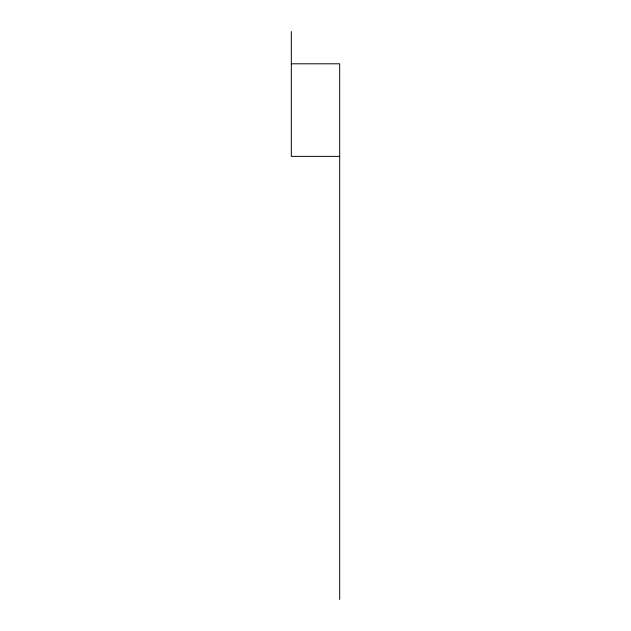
<?xml version="1.0" encoding="UTF-8"?>
<svg xmlns="http://www.w3.org/2000/svg" width="631" height="631" viewBox="0 0 631 631"><rect width="100%" height="100%" fill="white"/><g stroke="black" fill="none" stroke-linecap="round" stroke-linejoin="round"><path stroke-width="0.95" d="M291.317 63.794L339.683 63.794L339.683 599.45M339.683 156.378L291.317 156.378L291.317 31.55"/></g></svg>
